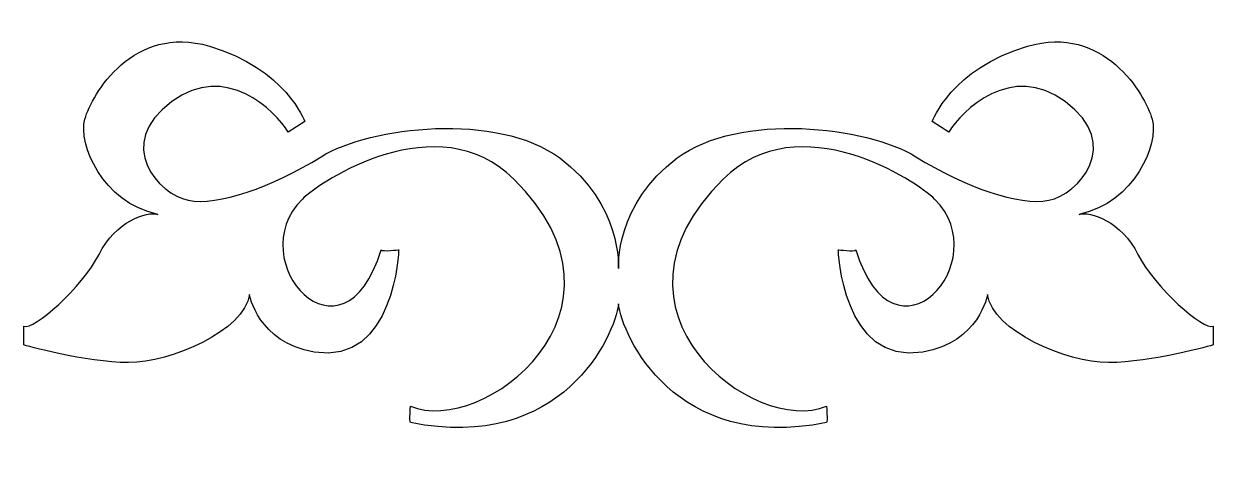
# Model space of a CAD drawing. Header units: centimetres. Extents: x -6 to 6, y -2.2 to 2.1.
import ezdxf

# ---------------------------------------------------------------- set-up
doc = ezdxf.new("R2010")
doc.units = ezdxf.units.CM
doc.header["$MEASUREMENT"] = 0
doc.layers.add('Camada 1', color=7, linetype='Continuous')

msp = doc.modelspace()

# ---------------------------------------------------------------- linework, layer by layer
at = {"layer": 'Camada 1'}
msp.add_open_spline([(0, -0.69025), (0.03527, -1.00775), (0.56446, -2.18369), (2.0814, -1.87796), (2.0814, -1.87796), (2.09315, -1.86621), (2.0814, -1.71331), (2.0814, -1.71331), (2.0814, -1.71331), (1.36409, -2.01906), (-0.29268, -0.76242), (1.04659, 0.55623), (1.04659, 0.55623), (1.81094, 1.30881), (2.98686, 0.53271), (3.16326, 0.35631), (3.16326, 0.35631), (3.78826, -0.26872), (2.75167, -1.39581), (2.37538, -0.14934), (2.37538, -0.14934), (2.36363, -0.17286), (2.19901, -0.14934), (2.19901, -0.14934), (2.19901, -0.14934), (2.19901, -0.14934), (2.23854, -1.30692), (3.04568, -1.1724), (3.04568, -1.1724), (3.61012, -1.07831), (3.69243, -0.59622), (3.69243, -0.59622), (3.69243, -0.59622), (3.73945, -0.96074), (4.48028, -1.27824), (4.90361, -1.27824), (4.90361, -1.27824), (5.32694, -1.27824), (5.9502, -1.10184), (5.9502, -1.10184), (5.9502, -1.10184), (5.9502, -1.10184), (5.9502, -0.91372), (5.9502, -0.91372), (5.9502, -0.91372), (5.85611, -0.96074), (5.36224, -0.52566), (5.19762, -0.19641), (5.19762, -0.19641), (5.03297, 0.13286), (4.71547, 0.2387), (4.60964, 0.2034), (4.60964, 0.2034), (5.16235, 0.32098), (5.40929, 0.90896), (5.33873, 1.1559), (5.33873, 1.1559), (5.2678, 1.40413), (4.85661, 2.1084), (4.09228, 1.88499), (4.09228, 1.88499), (3.3279, 1.66158), (3.13978, 1.13241), (3.13978, 1.13241), (3.13978, 1.13241), (3.13978, 1.13241), (3.3044, 1.02658), (3.3044, 1.02658), (3.3044, 1.02658), (3.43375, 1.23825), (3.93117, 1.72997), (4.46857, 1.33231), (4.46857, 1.33231), (5.05655, 0.89723), (4.59795, 0.40333), (4.30395, 0.34454), (4.30395, 0.34454), (4.00995, 0.28575), (3.46898, 0.47392), (2.97508, 0.77965), (2.97508, 0.77965), (2.48118, 1.08538), (1.21118, 1.2265), (0.58793, 0.7679), (0.58793, 0.7679), (-0.0353, 0.3093), (-0.00003, -0.33748), (-0.00003, -0.33748), (-0.00003, -0.33748), (-0.00003, -0.33748), (0.03524, 0.30927), (-0.58799, 0.7679), (-0.58799, 0.7679), (-1.21122, 1.22653), (-2.48124, 1.0854), (-2.97514, 0.77965), (-2.97514, 0.77965), (-3.46904, 0.4739), (-4.00992, 0.28578), (-4.3039, 0.34457), (-4.3039, 0.34457), (-4.59788, 0.40336), (-5.05648, 0.89725), (-4.46852, 1.33234), (-4.46852, 1.33234), (-3.93112, 1.73001), (-3.43371, 1.23828), (-3.30435, 1.02661), (-3.30435, 1.02661), (-3.30435, 1.02661), (-3.13973, 1.13244), (-3.13973, 1.13244), (-3.13973, 1.13244), (-3.13973, 1.13244), (-3.32788, 1.66161), (-4.09223, 1.88502), (-4.09223, 1.88502), (-4.85658, 2.10843), (-5.26777, 1.40417), (-5.33871, 1.15593), (-5.33871, 1.15593), (-5.40927, 0.90899), (-5.16231, 0.32101), (-4.60962, 0.20343), (-4.60962, 0.20343), (-4.71545, 0.2387), (-5.03295, 0.13287), (-5.1976, -0.19638), (-5.1976, -0.19638), (-5.36223, -0.52562), (-5.8561, -0.96073), (-5.95019, -0.91369), (-5.95019, -0.91369), (-5.95019, -0.91369), (-5.95019, -1.10181), (-5.95019, -1.10181), (-5.95019, -1.10181), (-5.95019, -1.10181), (-5.32694, -1.27821), (-4.9036, -1.27821), (-4.9036, -1.27821), (-4.48026, -1.27821), (-3.73943, -0.96071), (-3.69239, -0.59619), (-3.69239, -0.59619), (-3.69239, -0.59619), (-3.61008, -1.07831), (-3.04564, -1.17237), (-3.04564, -1.17237), (-2.23853, -1.30688), (-2.19897, -0.14931), (-2.19897, -0.14931), (-2.19897, -0.14931), (-2.19897, -0.14931), (-2.36359, -0.17283), (-2.37537, -0.14931), (-2.37537, -0.14931), (-2.75166, -1.39579), (-3.78825, -0.26869), (-3.16325, 0.35634), (-3.16325, 0.35634), (-2.98685, 0.53274), (-1.81094, 1.30884), (-1.04658, 0.55626), (-1.04658, 0.55626), (0.29269, -0.76237), (-1.36408, -2.01901), (-2.08139, -1.71328), (-2.08139, -1.71328), (-2.08139, -1.71328), (-2.09314, -1.86616), (-2.08139, -1.87793), (-2.08139, -1.87793), (-0.56446, -2.18369), (-0.03527, -1.00775), (0, -0.69025)], degree=3, knots=[0, 0, 0, 0, 0.02222222, 0.02222222, 0.02222222, 0.02222222, 0.04444444, 0.04444444, 0.04444444, 0.04444444, 0.06666667, 0.06666667, 0.06666667, 0.06666667, 0.08888889, 0.08888889, 0.08888889, 0.08888889, 0.11111111, 0.11111111, 0.11111111, 0.11111111, 0.13333333, 0.13333333, 0.13333333, 0.13333333, 0.15555556, 0.15555556, 0.15555556, 0.15555556, 0.17777778, 0.17777778, 0.17777778, 0.17777778, 0.2, 0.2, 0.2, 0.2, 0.22222222, 0.22222222, 0.22222222, 0.22222222, 0.24444444, 0.24444444, 0.24444444, 0.24444444, 0.26666667, 0.26666667, 0.26666667, 0.26666667, 0.28888889, 0.28888889, 0.28888889, 0.28888889, 0.31111111, 0.31111111, 0.31111111, 0.31111111, 0.33333333, 0.33333333, 0.33333333, 0.33333333, 0.35555556, 0.35555556, 0.35555556, 0.35555556, 0.37777778, 0.37777778, 0.37777778, 0.37777778, 0.4, 0.4, 0.4, 0.4, 0.42222222, 0.42222222, 0.42222222, 0.42222222, 0.44444444, 0.44444444, 0.44444444, 0.44444444, 0.46666667, 0.46666667, 0.46666667, 0.46666667, 0.48888889, 0.48888889, 0.48888889, 0.48888889, 0.51111111, 0.51111111, 0.51111111, 0.51111111, 0.53333333, 0.53333333, 0.53333333, 0.53333333, 0.55555556, 0.55555556, 0.55555556, 0.55555556, 0.57777778, 0.57777778, 0.57777778, 0.57777778, 0.6, 0.6, 0.6, 0.6, 0.62222222, 0.62222222, 0.62222222, 0.62222222, 0.64444444, 0.64444444, 0.64444444, 0.64444444, 0.66666667, 0.66666667, 0.66666667, 0.66666667, 0.68888889, 0.68888889, 0.68888889, 0.68888889, 0.71111111, 0.71111111, 0.71111111, 0.71111111, 0.73333333, 0.73333333, 0.73333333, 0.73333333, 0.75555556, 0.75555556, 0.75555556, 0.75555556, 0.77777778, 0.77777778, 0.77777778, 0.77777778, 0.8, 0.8, 0.8, 0.8, 0.82222222, 0.82222222, 0.82222222, 0.82222222, 0.84444444, 0.84444444, 0.84444444, 0.84444444, 0.86666667, 0.86666667, 0.86666667, 0.86666667, 0.88888889, 0.88888889, 0.88888889, 0.88888889, 0.91111111, 0.91111111, 0.91111111, 0.91111111, 0.93333333, 0.93333333, 0.93333333, 0.93333333, 0.95555556, 0.95555556, 0.95555556, 0.95555556, 1, 1, 1, 1], dxfattribs=at)

doc.saveas('drawing.dxf')
